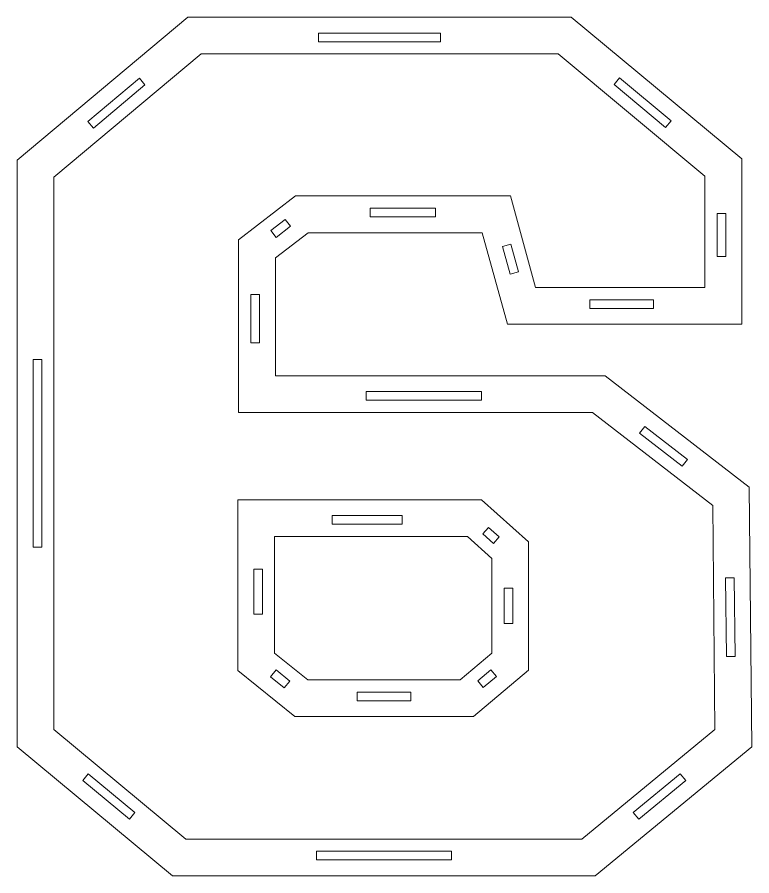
# Model space of a CAD drawing. Header units: centimetres. Extents: x -158 to 228, y -202 to 254.
# Drawn here: x 85.45 to 110.85, y -16.17 to 13.53 of the extents above; entities that cross this region are included whole.
import ezdxf

# ---------------------------------------------------------------- set-up
doc = ezdxf.new("R2010")
doc.units = ezdxf.units.CM
doc.header["$MEASUREMENT"] = 0
doc.layers.add('Capa 1', color=7, linetype='Continuous')

msp = doc.modelspace()

# ---------------------------------------------------------------- linework, layer by layer
at = {"layer": 'Capa 1', "color": 240, "lineweight": 9}
for points, knots in [([(110.84954, -11.7008), (110.84954, -11.7008), (105.43051, -16.16608), (105.43051, -16.16608), (105.43051, -16.16608), (90.82079, -16.16608), (90.82079, -16.16608), (90.82079, -16.16608), (85.44511, -11.7008), (85.44511, -11.7008), (85.44511, -11.7008), (85.44511, 8.58807), (85.44511, 8.58807), (85.44511, 8.58807), (91.34102, 13.53022), (91.34102, 13.53022), (91.34102, 13.53022), (104.60682, 13.53022), (104.60682, 13.53022), (104.60682, 13.53022), (110.50272, 8.63142), (110.50272, 8.63142), (110.50272, 8.63142), (110.50272, 2.90892), (110.50272, 2.90892), (110.50272, 2.90892), (102.39585, 2.90892), (102.39585, 2.90892), (102.39585, 2.90892), (101.5288, 6.07363), (101.5288, 6.07363), (101.5288, 6.07363), (95.50284, 6.07363), (95.50284, 6.07363), (95.50284, 6.07363), (94.37568, 5.20659), (94.37568, 5.20659), (94.37568, 5.20659), (94.37568, 1.13147), (94.37568, 1.13147), (94.37568, 1.13147), (105.77733, 1.13147), (105.77733, 1.13147), (105.77733, 1.13147), (110.76284, -2.72688), (110.76284, -2.72688), (110.76284, -2.72688), (110.84954, -11.7008), (110.84954, -11.7008)], [0, 0, 0, 0, 0.0625, 0.0625, 0.0625, 0.125, 0.125, 0.125, 0.1875, 0.1875, 0.1875, 0.25, 0.25, 0.25, 0.3125, 0.3125, 0.3125, 0.375, 0.375, 0.375, 0.4375, 0.4375, 0.4375, 0.5, 0.5, 0.5, 0.5625, 0.5625, 0.5625, 0.625, 0.625, 0.625, 0.6875, 0.6875, 0.6875, 0.75, 0.75, 0.75, 0.8125, 0.8125, 0.8125, 0.875, 0.875, 0.875, 0.9375, 0.9375, 0.9375, 1, 1, 1, 1]), ([(95.86651, 12.68169), (95.86651, 12.68169), (100.08341, 12.68169), (100.08341, 12.68169), (100.08341, 12.68169), (100.08341, 12.98169), (100.08341, 12.98169), (100.08341, 12.98169), (95.86651, 12.98169), (95.86651, 12.98169), (95.86651, 12.98169), (95.86651, 12.68169), (95.86651, 12.68169)], [0, 0, 0, 0, 0.25, 0.25, 0.25, 0.5, 0.5, 0.5, 0.75, 0.75, 0.75, 1, 1, 1, 1]), ([(109.57094, -11.10515), (109.57094, -11.10515), (109.49607, -3.35594), (109.49607, -3.35594), (109.49607, -3.35594), (105.34234, -0.14132), (105.34234, -0.14132), (105.34234, -0.14132), (93.10289, -0.14132), (93.10289, -0.14132), (93.10289, -0.14132), (93.10289, 5.83332), (93.10289, 5.83332), (93.10289, 5.83332), (95.06994, 7.34642), (95.06994, 7.34642), (95.06994, 7.34642), (102.49978, 7.34642), (102.49978, 7.34642), (102.49978, 7.34642), (103.36683, 4.18171), (103.36683, 4.18171), (103.36683, 4.18171), (109.22993, 4.18171), (109.22993, 4.18171), (109.22993, 4.18171), (109.22993, 8.03415), (109.22993, 8.03415), (109.22993, 8.03415), (104.14705, 12.25743), (104.14705, 12.25743), (104.14705, 12.25743), (91.80391, 12.25743), (91.80391, 12.25743), (91.80391, 12.25743), (86.7179, 7.99416), (86.7179, 7.99416), (86.7179, 7.99416), (86.7179, -11.10342), (86.7179, -11.10342), (86.7179, -11.10342), (91.28046, -14.89329), (91.28046, -14.89329), (91.28046, -14.89329), (104.97368, -14.89329), (104.97368, -14.89329), (104.97368, -14.89329), (109.57094, -11.10515), (109.57094, -11.10515)], [0, 0, 0, 0, 0.0625, 0.0625, 0.0625, 0.125, 0.125, 0.125, 0.1875, 0.1875, 0.1875, 0.25, 0.25, 0.25, 0.3125, 0.3125, 0.3125, 0.375, 0.375, 0.375, 0.4375, 0.4375, 0.4375, 0.5, 0.5, 0.5, 0.5625, 0.5625, 0.5625, 0.625, 0.625, 0.625, 0.6875, 0.6875, 0.6875, 0.75, 0.75, 0.75, 0.8125, 0.8125, 0.8125, 0.875, 0.875, 0.875, 0.9375, 0.9375, 0.9375, 1, 1, 1, 1]), ([(88.07897, 9.68865), (88.07897, 9.68865), (89.86429, 11.18517), (89.86429, 11.18517), (89.86429, 11.18517), (89.67157, 11.41508), (89.67157, 11.41508), (89.67157, 11.41508), (87.88625, 9.91856), (87.88625, 9.91856), (87.88625, 9.91856), (88.07897, 9.68865), (88.07897, 9.68865)], [0, 0, 0, 0, 0.25, 0.25, 0.25, 0.5, 0.5, 0.5, 0.75, 0.75, 0.75, 1, 1, 1, 1]), ([(106.08493, 11.19887), (106.08493, 11.19887), (107.86956, 9.71606), (107.86956, 9.71606), (107.86956, 9.71606), (108.06128, 9.9468), (108.06128, 9.9468), (108.06128, 9.9468), (106.27665, 11.42962), (106.27665, 11.42962), (106.27665, 11.42962), (106.08493, 11.19887), (106.08493, 11.19887)], [0, 0, 0, 0, 0.25, 0.25, 0.25, 0.5, 0.5, 0.5, 0.75, 0.75, 0.75, 1, 1, 1, 1]), ([(99.91646, 6.92216), (99.91646, 6.92216), (97.65681, 6.92216), (97.65681, 6.92216), (97.65681, 6.92216), (97.65681, 6.62216), (97.65681, 6.62216), (97.65681, 6.62216), (99.91646, 6.62216), (99.91646, 6.62216), (99.91646, 6.62216), (99.91646, 6.92216), (99.91646, 6.92216)], [0, 0, 0, 0, 0.25, 0.25, 0.25, 0.5, 0.5, 0.5, 0.75, 0.75, 0.75, 1, 1, 1, 1]), ([(94.7147, 6.5379), (94.7147, 6.5379), (94.21516, 6.15365), (94.21516, 6.15365), (94.21516, 6.15365), (94.39808, 5.91586), (94.39808, 5.91586), (94.39808, 5.91586), (94.89761, 6.30012), (94.89761, 6.30012), (94.89761, 6.30012), (94.7147, 6.5379), (94.7147, 6.5379)], [0, 0, 0, 0, 0.25, 0.25, 0.25, 0.5, 0.5, 0.5, 0.75, 0.75, 0.75, 1, 1, 1, 1]), ([(109.65419, 6.74131), (109.65419, 6.74131), (109.65419, 5.24938), (109.65419, 5.24938), (109.65419, 5.24938), (109.95419, 5.24938), (109.95419, 5.24938), (109.95419, 5.24938), (109.95419, 6.74131), (109.95419, 6.74131), (109.95419, 6.74131), (109.65419, 6.74131), (109.65419, 6.74131)], [0, 0, 0, 0, 0.25, 0.25, 0.25, 0.5, 0.5, 0.5, 0.75, 0.75, 0.75, 1, 1, 1, 1]), ([(102.77964, 4.71934), (102.77964, 4.71934), (102.51611, 5.68122), (102.51611, 5.68122), (102.51611, 5.68122), (102.22677, 5.60195), (102.22677, 5.60195), (102.22677, 5.60195), (102.4903, 4.64006), (102.4903, 4.64006), (102.4903, 4.64006), (102.77964, 4.71934), (102.77964, 4.71934)], [0, 0, 0, 0, 0.25, 0.25, 0.25, 0.5, 0.5, 0.5, 0.75, 0.75, 0.75, 1, 1, 1, 1]), ([(93.52715, 3.94392), (93.52715, 3.94392), (93.52715, 2.26343), (93.52715, 2.26343), (93.52715, 2.26343), (93.82715, 2.26343), (93.82715, 2.26343), (93.82715, 2.26343), (93.82715, 3.94392), (93.82715, 3.94392), (93.82715, 3.94392), (93.52715, 3.94392), (93.52715, 3.94392)], [0, 0, 0, 0, 0.25, 0.25, 0.25, 0.5, 0.5, 0.5, 0.75, 0.75, 0.75, 1, 1, 1, 1]), ([(107.45052, 3.75745), (107.45052, 3.75745), (105.24684, 3.75745), (105.24684, 3.75745), (105.24684, 3.75745), (105.24684, 3.45745), (105.24684, 3.45745), (105.24684, 3.45745), (107.45052, 3.45745), (107.45052, 3.45745), (107.45052, 3.45745), (107.45052, 3.75745), (107.45052, 3.75745)], [0, 0, 0, 0, 0.25, 0.25, 0.25, 0.5, 0.5, 0.5, 0.75, 0.75, 0.75, 1, 1, 1, 1]), ([(86.29364, -4.80432), (86.29364, -4.80432), (86.29364, 1.6939), (86.29364, 1.6939), (86.29364, 1.6939), (85.99364, 1.6939), (85.99364, 1.6939), (85.99364, 1.6939), (85.99364, -4.80432), (85.99364, -4.80432), (85.99364, -4.80432), (86.29364, -4.80432), (86.29364, -4.80432)], [0, 0, 0, 0, 0.25, 0.25, 0.25, 0.5, 0.5, 0.5, 0.75, 0.75, 0.75, 1, 1, 1, 1]), ([(97.51388, 0.28294), (97.51388, 0.28294), (101.50061, 0.28294), (101.50061, 0.28294), (101.50061, 0.28294), (101.50061, 0.58294), (101.50061, 0.58294), (101.50061, 0.58294), (97.51388, 0.58294), (97.51388, 0.58294), (97.51388, 0.58294), (97.51388, 0.28294), (97.51388, 0.28294)], [0, 0, 0, 0, 0.25, 0.25, 0.25, 0.5, 0.5, 0.5, 0.75, 0.75, 0.75, 1, 1, 1, 1]), ([(106.96433, -0.86013), (106.96433, -0.86013), (108.44133, -2.00319), (108.44133, -2.00319), (108.44133, -2.00319), (108.62494, -1.76594), (108.62494, -1.76594), (108.62494, -1.76594), (107.14794, -0.62288), (107.14794, -0.62288), (107.14794, -0.62288), (106.96433, -0.86013), (106.96433, -0.86013)], [0, 0, 0, 0, 0.25, 0.25, 0.25, 0.5, 0.5, 0.5, 0.75, 0.75, 0.75, 1, 1, 1, 1]), ([(103.13227, -9.05517), (103.13227, -9.05517), (101.22201, -10.65977), (101.22201, -10.65977), (101.22201, -10.65977), (95.04341, -10.65977), (95.04341, -10.65977), (95.04341, -10.65977), (93.07568, -9.07046), (93.07568, -9.07046), (93.07568, -9.07046), (93.07568, -3.16097), (93.07568, -3.16097), (93.07568, -3.16097), (101.50527, -3.16097), (101.50527, -3.16097), (101.50527, -3.16097), (103.13227, -4.61672), (103.13227, -4.61672), (103.13227, -4.61672), (103.13227, -9.05517), (103.13227, -9.05517)], [0, 0, 0, 0, 0.14285714, 0.14285714, 0.14285714, 0.28571429, 0.28571429, 0.28571429, 0.42857143, 0.42857143, 0.42857143, 0.57142857, 0.57142857, 0.57142857, 0.71428571, 0.71428571, 0.71428571, 0.85714286, 0.85714286, 0.85714286, 1, 1, 1, 1]), ([(96.34316, -4.0095), (96.34316, -4.0095), (98.76212, -4.0095), (98.76212, -4.0095), (98.76212, -4.0095), (98.76212, -3.7095), (98.76212, -3.7095), (98.76212, -3.7095), (96.34316, -3.7095), (96.34316, -3.7095), (96.34316, -3.7095), (96.34316, -4.0095), (96.34316, -4.0095)], [0, 0, 0, 0, 0.25, 0.25, 0.25, 0.5, 0.5, 0.5, 0.75, 0.75, 0.75, 1, 1, 1, 1]), ([(101.54863, -4.33837), (101.54863, -4.33837), (101.91618, -4.66723), (101.91618, -4.66723), (101.91618, -4.66723), (102.11622, -4.44366), (102.11622, -4.44366), (102.11622, -4.44366), (101.74867, -4.11479), (101.74867, -4.11479), (101.74867, -4.11479), (101.54863, -4.33837), (101.54863, -4.33837)], [0, 0, 0, 0, 0.25, 0.25, 0.25, 0.5, 0.5, 0.5, 0.75, 0.75, 0.75, 1, 1, 1, 1]), ([(101.85948, -8.46206), (101.85948, -8.46206), (101.85948, -5.18579), (101.85948, -5.18579), (101.85948, -5.18579), (101.01898, -4.43376), (101.01898, -4.43376), (101.01898, -4.43376), (94.34847, -4.43376), (94.34847, -4.43376), (94.34847, -4.43376), (94.34847, -8.46238), (94.34847, -8.46238), (94.34847, -8.46238), (95.49322, -9.38698), (95.49322, -9.38698), (95.49322, -9.38698), (100.75838, -9.38698), (100.75838, -9.38698), (100.75838, -9.38698), (101.85948, -8.46206), (101.85948, -8.46206)], [0, 0, 0, 0, 0.14285714, 0.14285714, 0.14285714, 0.28571429, 0.28571429, 0.28571429, 0.42857143, 0.42857143, 0.42857143, 0.57142857, 0.57142857, 0.57142857, 0.71428571, 0.71428571, 0.71428571, 0.85714286, 0.85714286, 0.85714286, 1, 1, 1, 1]), ([(93.92421, -7.11321), (93.92421, -7.11321), (93.92421, -5.56136), (93.92421, -5.56136), (93.92421, -5.56136), (93.62421, -5.56136), (93.62421, -5.56136), (93.62421, -5.56136), (93.62421, -7.11321), (93.62421, -7.11321), (93.62421, -7.11321), (93.92421, -7.11321), (93.92421, -7.11321)], [0, 0, 0, 0, 0.25, 0.25, 0.25, 0.5, 0.5, 0.5, 0.75, 0.75, 0.75, 1, 1, 1, 1]), ([(109.94459, -5.86541), (109.94459, -5.86541), (109.97086, -8.58455), (109.97086, -8.58455), (109.97086, -8.58455), (110.27085, -8.58166), (110.27085, -8.58166), (110.27085, -8.58166), (110.24458, -5.86251), (110.24458, -5.86251), (110.24458, -5.86251), (109.94459, -5.86541), (109.94459, -5.86541)], [0, 0, 0, 0, 0.25, 0.25, 0.25, 0.5, 0.5, 0.5, 0.75, 0.75, 0.75, 1, 1, 1, 1]), ([(102.28374, -6.21732), (102.28374, -6.21732), (102.28374, -7.43854), (102.28374, -7.43854), (102.28374, -7.43854), (102.58374, -7.43854), (102.58374, -7.43854), (102.58374, -7.43854), (102.58374, -6.21732), (102.58374, -6.21732), (102.58374, -6.21732), (102.28374, -6.21732), (102.28374, -6.21732)], [0, 0, 0, 0, 0.25, 0.25, 0.25, 0.5, 0.5, 0.5, 0.75, 0.75, 0.75, 1, 1, 1, 1]), ([(94.87026, -9.42918), (94.87026, -9.42918), (94.39724, -9.04713), (94.39724, -9.04713), (94.39724, -9.04713), (94.20874, -9.28051), (94.20874, -9.28051), (94.20874, -9.28051), (94.68176, -9.66257), (94.68176, -9.66257), (94.68176, -9.66257), (94.87026, -9.42918), (94.87026, -9.42918)], [0, 0, 0, 0, 0.25, 0.25, 0.25, 0.5, 0.5, 0.5, 0.75, 0.75, 0.75, 1, 1, 1, 1]), ([(101.8268, -9.04359), (101.8268, -9.04359), (101.36986, -9.42741), (101.36986, -9.42741), (101.36986, -9.42741), (101.56282, -9.65713), (101.56282, -9.65713), (101.56282, -9.65713), (102.01976, -9.2733), (102.01976, -9.2733), (102.01976, -9.2733), (101.8268, -9.04359), (101.8268, -9.04359)], [0, 0, 0, 0, 0.25, 0.25, 0.25, 0.5, 0.5, 0.5, 0.75, 0.75, 0.75, 1, 1, 1, 1]), ([(99.05638, -9.81124), (99.05638, -9.81124), (97.19983, -9.81124), (97.19983, -9.81124), (97.19983, -9.81124), (97.19983, -10.11124), (97.19983, -10.11124), (97.19983, -10.11124), (99.05638, -10.11124), (99.05638, -10.11124), (99.05638, -10.11124), (99.05638, -9.81124), (99.05638, -9.81124)], [0, 0, 0, 0, 0.25, 0.25, 0.25, 0.5, 0.5, 0.5, 0.75, 0.75, 0.75, 1, 1, 1, 1]), ([(89.51604, -13.97922), (89.51604, -13.97922), (87.90484, -12.64088), (87.90484, -12.64088), (87.90484, -12.64088), (87.71315, -12.87165), (87.71315, -12.87165), (87.71315, -12.87165), (89.32435, -14.20999), (89.32435, -14.20999), (89.32435, -14.20999), (89.51604, -13.97922), (89.51604, -13.97922)], [0, 0, 0, 0, 0.25, 0.25, 0.25, 0.5, 0.5, 0.5, 0.75, 0.75, 0.75, 1, 1, 1, 1]), ([(108.3734, -12.64165), (108.3734, -12.64165), (106.74968, -13.9796), (106.74968, -13.9796), (106.74968, -13.9796), (106.94045, -14.21113), (106.94045, -14.21113), (106.94045, -14.21113), (108.56418, -12.87318), (108.56418, -12.87318), (108.56418, -12.87318), (108.3734, -12.64165), (108.3734, -12.64165)], [0, 0, 0, 0, 0.25, 0.25, 0.25, 0.5, 0.5, 0.5, 0.75, 0.75, 0.75, 1, 1, 1, 1]), ([(100.45971, -15.31755), (100.45971, -15.31755), (95.79348, -15.31755), (95.79348, -15.31755), (95.79348, -15.31755), (95.79348, -15.61755), (95.79348, -15.61755), (95.79348, -15.61755), (100.45971, -15.61755), (100.45971, -15.61755), (100.45971, -15.61755), (100.45971, -15.31755), (100.45971, -15.31755)], [0, 0, 0, 0, 0.25, 0.25, 0.25, 0.5, 0.5, 0.5, 0.75, 0.75, 0.75, 1, 1, 1, 1])]:
    msp.add_open_spline(points, degree=3, knots=knots, dxfattribs=at)

doc.saveas('drawing.dxf')
